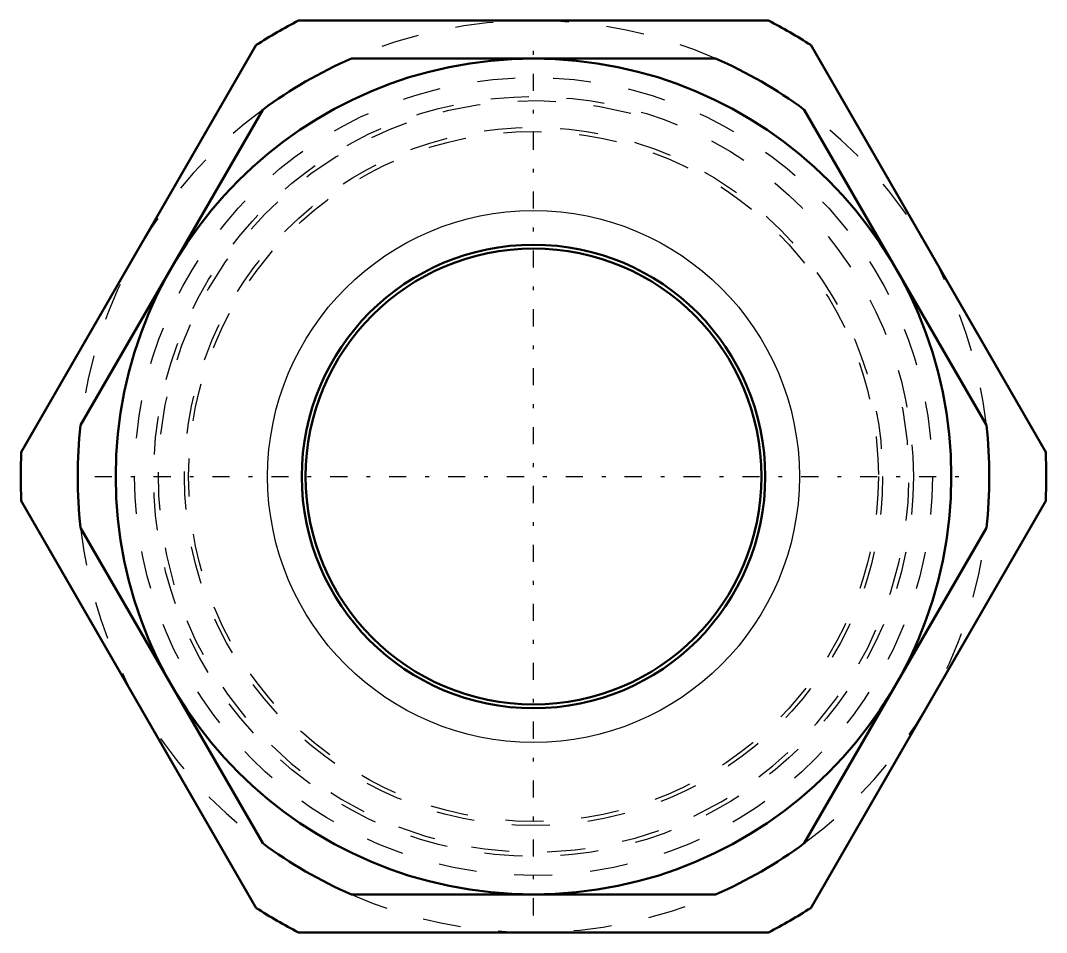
# Model space of a CAD drawing. Header units: millimetres. Extents: x -13.5 to 13.5, y -12 to 12.
import ezdxf

# ---------------------------------------------------------------- set-up
doc = ezdxf.new("R2010")
doc.units = ezdxf.units.MM
doc.linetypes.add('Center', pattern=[1.5, 0.45, -0.5, 0.05, -0.5])
doc.linetypes.add('Dashed', pattern=[2, 1, -1])
for name, color, linetype, lineweight in [('AM_0', 7, 'Continuous', 50), ('AM_4', 3, 'Continuous', 25), ('AM_5', 3, 'Continuous', 25), ('AM_7', 7, 'Center', 25), ('AM_9', 6, 'Dashed', 25)]:
    doc.layers.add(name, color=color, linetype=linetype, lineweight=lineweight)

# ---------------------------------------------------------------- blocks, each defined once
blk = doc.blocks.new('1_2411_821_02_0_in_2411_821_12__4')
at = {"layer": 'AM_0'}
for p, q in [((6.185, 12), (-6.185, 12)), ((-7.3, 11.356), (-13.485, 0.644)), ((13.485, 0.644), (7.3, 11.356)), ((-13.485, -0.644), (-7.3, -11.356)), ((7.3, -11.356), (13.485, -0.644)), ((-6.185, -12), (6.185, -12))]:
    blk.add_line(p, q, dxfattribs=at)
for start, end in [(117.266, 122.734), (57.266, 62.734), (177.266, 182.734), (357.266, 2.734), (237.266, 242.734), (297.266, 302.734)]:
    blk.add_arc((0, 0), 13.5, start, end, dxfattribs=at)
at = {"layer": 'AM_9'}
blk.add_circle((0, 0), 9.188, dxfattribs=at)
for start, end in [(66.4435, 113.5565), (126.4435, 173.5565), (6.4435, 53.5565), (186.4435, 233.5565), (306.4435, 353.5565), (246.4435, 293.5565)]:
    blk.add_arc((0, 0), 12, start, end, dxfattribs=at)
blk = doc.blocks.new('2_2411_821_12__01_0_in_2411_821_12__4')
at = {"layer": 'AM_0'}
for p, q in [((4.796, 11), (-4.796, 11)), ((-7.128, 9.653), (-11.924, 1.347)), ((11.924, 1.347), (7.128, 9.653)), ((-11.924, -1.347), (-7.128, -9.653)), ((7.128, -9.653), (11.924, -1.347)), ((-4.796, -11), (4.796, -11))]:
    blk.add_line(p, q, dxfattribs=at)
for radius in [11, 6.1, 6]:
    blk.add_circle((0, 0), radius, dxfattribs=at)
for start, end in [(113.5565, 126.4435), (53.5565, 66.4435), (173.5565, 186.4435), (353.5565, 6.4435), (233.5565, 246.4435), (293.5565, 306.4435)]:
    blk.add_arc((0, 0), 12, start, end, dxfattribs=at)
at = {"layer": 'AM_4'}
blk.add_circle((0, 0), 7, dxfattribs=at)
at = {"layer": 'AM_5', "linetype": 'Dashed'}
blk.add_arc((0, 0), 9.886, 75, 15, dxfattribs=at)
at = {"layer": 'AM_7'}
for p, q in [((0, -11.55), (0, 11.55)), ((-11.55, 0), (11.55, 0))]:
    blk.add_line(p, q, dxfattribs=at)
at = {"layer": 'AM_9'}
for radius in [10.5, 10, 9.08]:
    blk.add_circle((0, 0), radius, dxfattribs=at)

msp = doc.modelspace()

# ---------------------------------------------------------------- block references
for name in ['1_2411_821_02_0_in_2411_821_12__4', '2_2411_821_12__01_0_in_2411_821_12__4']:
    msp.add_blockref(name, (0, 0))

doc.saveas('drawing.dxf')
